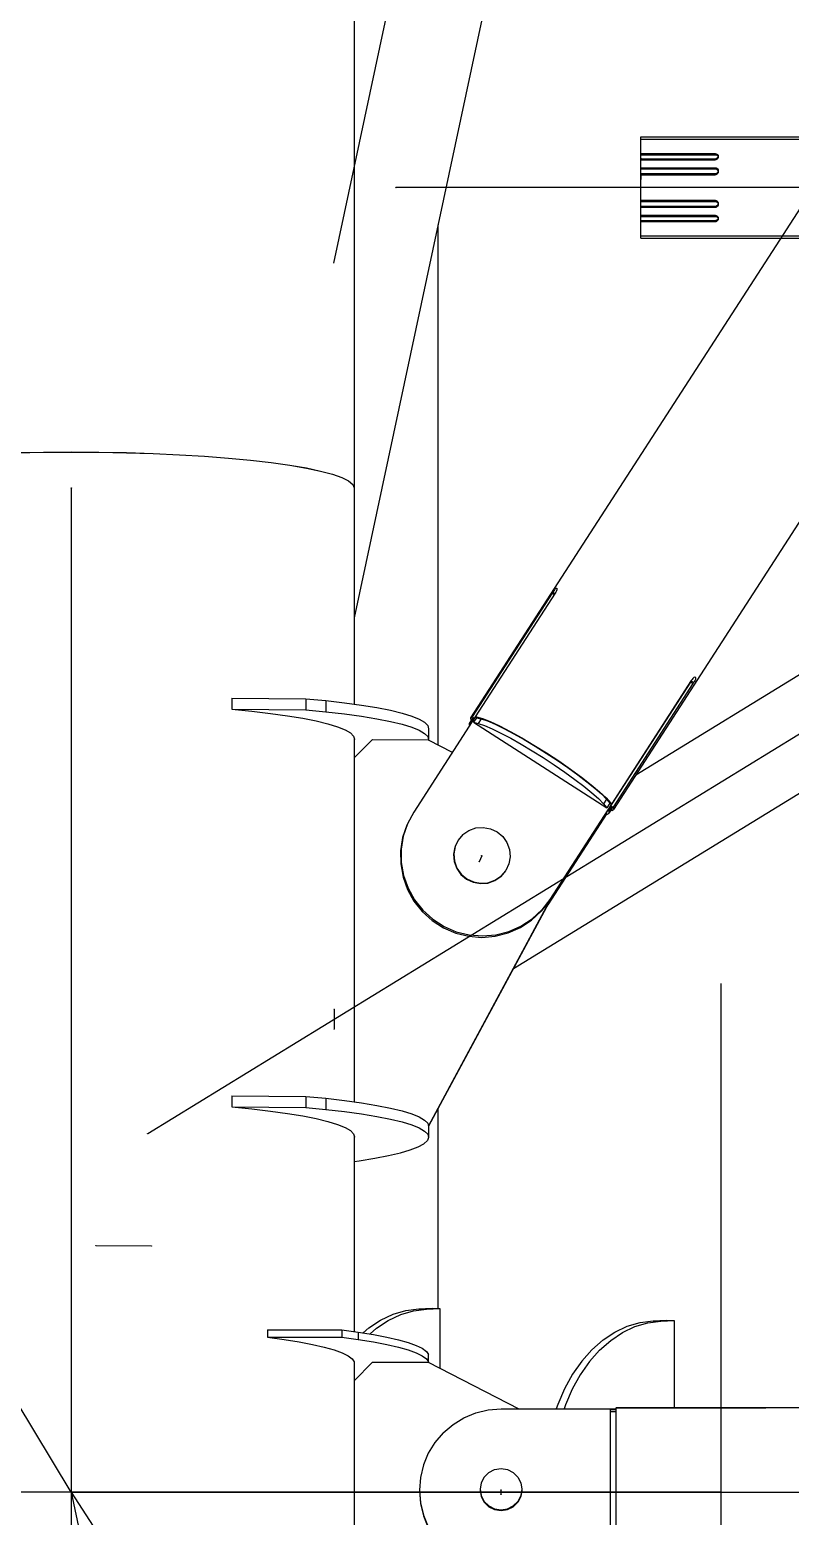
# Model space of a CAD drawing. Header units: millimetres. Extents: x 150209.93 to 150215.05, y 136675.65 to 136679.93.
# Drawn here: x 150213.5062 to 150213.5472, y 136678.7776 to 136678.8577 of the extents above; entities that cross this region are included whole.
import ezdxf

# ---------------------------------------------------------------- set-up
doc = ezdxf.new("R2010")
doc.units = ezdxf.units.MM
doc.header["$LTSCALE"] = 0.25
for name, pattern in [('CENTER', [50.8, 31.75, -6.35, 6.35, -6.35]), ('XKITLINE00', [0]), ('XKITLINE02', [4, 2, -2]), ('XKITLINE03', [6, 3, -1, 1, -1])]:
    doc.linetypes.add(name, pattern=pattern)

# ---------------------------------------------------------------- blocks, each defined once
blk = doc.blocks.new('çatıı')
at = {"color": 8, "linetype": 'CENTER'}
for p, q in [((22900, 17654.86), (22900, 16010.75)), ((22900, 15740.27), (21825, 17519.98)), ((23075, 16877.2), (23075, 15209.12)), ((23075, 16560.27), (22900, 15740.27)), ((23430, 16560.27), (22900, 15740.27)), ((22920.61, 15836.85), (23352.8, 16101.99)), ((22900, 16010.75), (22900, 14354.32)), ((23010.6, 15911.71), (23009.93, 15910.06)), ((22970.84, 15870.29), (22970.84, 15865.05)), ((22921.6, 15806.57), (22906.7, 15806.65)), ((22900, 15740.27), (20275, 15740.27)), ((23075, 15740.27), (22317.5, 15740.27)), ((22900, 15740.27), (22317.5, 15740.27)), ((22900, 15740.27), (23075, 14920.27)), ((22900, 15740.27), (23430, 14920.27)), ((22900, 15740.27), (23430, 15740.27)), ((23015.8, 15739.7), (23015.8, 15740.85))]:
    blk.add_line(p, q, dxfattribs=at)
at = {"color": 8, "linetype": 'XKITLINE00'}
for p, q in [((22976.2, 16524.48), (22976.2, 16010.75)), ((23283.76, 16376.1), (23007.61, 15948.85)), ((23322.21, 16351.44), (23046.06, 15924.18)), ((23010.86, 16138.22), (22976.2, 15975.77)), ((22998.8, 16081.67), (22998.8, 15941.53)), ((23019.16, 15881.32), (23307.03, 16057.92)), ((23052.08, 15933.49), (23221.96, 16037.71)), ((22892.53, 16020.41), (22900, 16020.45)), ((22892.53, 16020.4), (22900, 16020.44)), ((22900, 16020.45), (22907.46, 16020.41)), ((22900, 16020.44), (22907.46, 16020.4)), ((22885.13, 16020.27), (22892.53, 16020.41)), ((22885.13, 16020.26), (22892.53, 16020.4)), ((22907.46, 16020.41), (22914.86, 16020.27)), ((22907.46, 16020.4), (22914.86, 16020.26)), ((22914.86, 16020.27), (22922.12, 16020.04)), ((22914.86, 16020.26), (22922.12, 16020.02)), ((22922.12, 16020.04), (22929.16, 16019.71)), ((22922.12, 16020.02), (22929.16, 16019.7)), ((22929.16, 16019.71), (22935.92, 16019.31)), ((22929.16, 16019.7), (22935.92, 16019.3)), ((22935.92, 16019.31), (22942.33, 16018.82)), ((22935.92, 16019.3), (22942.33, 16018.81)), ((22942.33, 16018.82), (22948.34, 16018.25)), ((22942.33, 16018.81), (22948.34, 16018.24)), ((22948.34, 16018.25), (22953.88, 16017.61)), ((22948.34, 16018.24), (22953.88, 16017.6)), ((22953.88, 16017.61), (22958.9, 16016.9)), ((22953.88, 16017.6), (22958.9, 16016.9)), ((22958.9, 16016.9), (22963.35, 16016.14)), ((22958.9, 16016.9), (22963.35, 16016.13)), ((22963.35, 16016.14), (22967.2, 16015.32)), ((22963.35, 16016.13), (22967.2, 16015.32)), ((22967.2, 16015.32), (22970.39, 16014.46)), ((22967.2, 16015.32), (22970.39, 16014.46)), ((22970.39, 16014.46), (22972.91, 16013.56)), ((22970.39, 16014.46), (22972.91, 16013.56)), ((22972.91, 16013.56), (22974.73, 16012.64)), ((22974.73, 16012.64), (22975.83, 16011.7)), ((22974.73, 16012.64), (22975.83, 16011.7)), ((22975.83, 16011.7), (22976.2, 16010.75)), ((22975.83, 16011.7), (22976.2, 16010.75)), ((22976.2, 16010.75), (22976.2, 15952.54)), ((23029.55, 15982.41), (23008.03, 15949.12)), ((23030.35, 15982.41), (23008.83, 15949.12)), ((23029.76, 15982.73), (23029.55, 15982.41)), ((23029.55, 15982.41), (23030.11, 15982.04)), ((23029.97, 15983.04), (23029.76, 15982.73)), ((23029.76, 15982.73), (23030.32, 15982.37)), ((23030.17, 15983.32), (23029.97, 15983.04)), ((23030.27, 15983.46), (23030.17, 15983.32)), ((23030.27, 15983.46), (23030.36, 15983.55)), ((23030.54, 15982.73), (23030.35, 15982.41)), ((23030.36, 15983.55), (23030.55, 15983.69)), ((23030.69, 15983.03), (23030.54, 15982.73)), ((23030.55, 15983.69), (23030.7, 15983.76)), ((23030.8, 15983.3), (23030.69, 15983.03)), ((23030.7, 15983.76), (23030.81, 15983.75)), ((23030.86, 15983.51), (23030.8, 15983.3)), ((23030.81, 15983.75), (23030.86, 15983.67)), ((23030.86, 15983.67), (23030.86, 15983.51)), ((23066.87, 15958.48), (23028.79, 15899.56)), ((23066.96, 15958.71), (23045.45, 15925.42)), ((23067.03, 15958.88), (23045.51, 15925.59)), ((23067.5, 15958.06), (23045.98, 15924.78)), ((23066.96, 15958.71), (23066.87, 15958.48)), ((23066.87, 15958.47), (23067.5, 15958.06)), ((23066.94, 15958.74), (23066.96, 15958.71)), ((23067, 15958.84), (23067.71, 15958.39)), ((23067.24, 15959.18), (23067.03, 15958.88)), ((23067.46, 15959.45), (23067.24, 15959.18)), ((23067.46, 15959.45), (23067.67, 15959.65)), ((23067.71, 15958.39), (23067.5, 15958.06)), ((23067.67, 15959.65), (23067.86, 15959.79)), ((23067.9, 15958.71), (23067.71, 15958.39)), ((23067.86, 15959.79), (23068.01, 15959.84)), ((23068.06, 15959.02), (23067.9, 15958.71)), ((23068.01, 15959.84), (23068.13, 15959.82)), ((23068.14, 15959.17), (23068.06, 15959.02)), ((23068.13, 15959.82), (23068.2, 15959.71)), ((23068.17, 15959.29), (23068.14, 15959.17)), ((23068.21, 15959.53), (23068.17, 15959.29)), ((23068.2, 15959.71), (23068.21, 15959.53)), ((22943.24, 15954.12), (22943.24, 15951.14)), ((22943.24, 15954.12), (22963.21, 15953.99)), ((22963.21, 15953.99), (22963.21, 15951.01)), ((22963.21, 15953.99), (22968.61, 15953.47)), ((22968.61, 15953.47), (22968.61, 15950.5)), ((22968.61, 15953.47), (22973.63, 15952.89)), ((22973.63, 15952.89), (22978.22, 15952.26)), ((22943.24, 15951.14), (22948.64, 15950.63)), ((22943.24, 15951.14), (22963.21, 15951.01)), ((22948.64, 15950.63), (22953.65, 15950.05)), ((22953.65, 15950.05), (22958.25, 15949.42)), ((22958.25, 15949.42), (22962.38, 15948.74)), ((22962.38, 15948.74), (22966.03, 15948.01)), ((22963.21, 15951.01), (22968.61, 15950.5)), ((22968.61, 15950.5), (22973.63, 15949.92)), ((22973.63, 15949.92), (22978.22, 15949.29)), ((22978.22, 15952.26), (22982.36, 15951.58)), ((22978.22, 15949.29), (22982.36, 15948.61)), ((22982.36, 15951.58), (22986, 15950.86)), ((22982.36, 15948.61), (22986, 15947.88)), ((22986, 15950.86), (22989.13, 15950.09)), ((22989.13, 15950.09), (22991.72, 15949.3)), ((22991.72, 15949.3), (22993.74, 15948.48)), ((23008.82, 15949.11), (22992.26, 15923.47)), ((22993.74, 15948.48), (22995.18, 15947.64)), ((23008.03, 15948.58), (23007.22, 15947.33)), ((23008.17, 15948.76), (23007.36, 15947.51)), ((23007.61, 15948.85), (23008.03, 15949.12)), ((23008.42, 15948.87), (23007.61, 15947.62)), ((23007.61, 15948.85), (23007.68, 15948.25)), ((23008.03, 15949.12), (23008.6, 15948.76)), ((23008.17, 15948.76), (23008.03, 15948.58)), ((23008.17, 15948.76), (23008.42, 15948.87)), ((23009.2, 15948.88), (23008.4, 15947.63)), ((23008.42, 15948.87), (23008.6, 15948.76)), ((23008.82, 15949.11), (23009.2, 15948.87)), ((23008.83, 15949.12), (23009.2, 15948.88)), ((23008.83, 15949.12), (23009.17, 15949.1)), ((23008.87, 15949.12), (23008.85, 15949.09)), ((23009.17, 15949.1), (23010.77, 15948.65)), ((23009.2, 15948.88), (23010.48, 15948.59)), ((23010.48, 15948.59), (23009.67, 15947.34)), ((23010.48, 15948.59), (23012.16, 15947.99)), ((23010.77, 15948.65), (23012.86, 15947.83)), ((22966.03, 15948.01), (22969.16, 15947.25)), ((22969.16, 15947.25), (22971.74, 15946.45)), ((22971.74, 15946.45), (22973.76, 15945.63)), ((22973.76, 15945.63), (22975.21, 15944.79)), ((22975.21, 15944.79), (22976.06, 15943.94)), ((22986, 15947.88), (22989.13, 15947.12)), ((22989.13, 15947.12), (22991.72, 15946.32)), ((22991.72, 15946.32), (22993.74, 15945.5)), ((22993.74, 15945.5), (22995.18, 15944.66)), ((22995.18, 15947.64), (22996.03, 15946.78)), ((22995.18, 15944.66), (22996.03, 15943.81)), ((22996.03, 15946.78), (22996.28, 15945.92)), ((22996.28, 15945.92), (22996.28, 15942.95)), ((23007.22, 15947.33), (23007.19, 15947.08)), ((23007.19, 15947.08), (23007.27, 15946.76)), ((23007.36, 15947.51), (23007.22, 15947.33)), ((23007.27, 15946.76), (23007.29, 15946.74)), ((23007.36, 15947.51), (23007.61, 15947.62)), ((23007.61, 15947.62), (23007.79, 15947.51)), ((23007.68, 15948.25), (23007.78, 15948.19)), ((23008.4, 15947.63), (23009.67, 15947.34)), ((23008.4, 15947.63), (23044.33, 15924.58)), ((23009.67, 15947.34), (23011.36, 15946.75)), ((23011.36, 15946.75), (23013.41, 15945.86)), ((23012.16, 15947.99), (23014.22, 15947.11)), ((23012.86, 15947.83), (23015.37, 15946.67)), ((23013.41, 15945.86), (23015.78, 15944.71)), ((23014.22, 15947.11), (23016.59, 15945.96)), ((23015.37, 15946.67), (23018.23, 15945.2)), ((23015.78, 15944.71), (23018.42, 15943.32)), ((23016.59, 15945.96), (23019.22, 15944.57)), ((23018.23, 15945.2), (23021.36, 15943.46)), ((23019.22, 15944.57), (23022.04, 15942.98)), ((22976.06, 15943.94), (22976.31, 15943.08)), ((22976.2, 15943.47), (22976.2, 15845.42)), ((22976.31, 15943.08), (22976.2, 15942.79)), ((22976.2, 15938.1), (22981.16, 15943)), ((22981.16, 15943), (22996.14, 15942.9)), ((22996.03, 15943.81), (22996.28, 15942.95)), ((22996.14, 15942.9), (23002.65, 15939.55)), ((22996.28, 15942.95), (22996.24, 15942.85)), ((23018.42, 15943.32), (23021.24, 15941.73)), ((23021.24, 15941.73), (23024.18, 15939.98)), ((23021.36, 15943.46), (23024.65, 15941.52)), ((23022.04, 15942.98), (23024.99, 15941.23)), ((23024.65, 15941.52), (23028, 15939.42)), ((23024.99, 15941.23), (23027.98, 15939.36)), ((23024.18, 15939.98), (23027.17, 15938.11)), ((23027.17, 15938.11), (23030.13, 15936.16)), ((23027.98, 15939.36), (23030.94, 15937.41)), ((23028, 15939.42), (23031.32, 15937.23)), ((23030.94, 15937.41), (23033.8, 15935.44)), ((23031.32, 15937.23), (23034.51, 15935.03)), ((23030.13, 15936.16), (23032.99, 15934.2)), ((23032.99, 15934.2), (23035.67, 15932.26)), ((23033.8, 15935.44), (23036.48, 15933.5)), ((23034.51, 15935.03), (23037.46, 15932.86)), ((23036.48, 15933.5), (23038.92, 15931.64)), ((23037.46, 15932.86), (23040.09, 15930.81)), ((23035.67, 15932.26), (23038.11, 15930.39)), ((23038.11, 15930.39), (23040.25, 15928.65)), ((23038.92, 15931.64), (23041.05, 15929.9)), ((23040.09, 15930.81), (23042.31, 15928.93)), ((23040.25, 15928.65), (23042.02, 15927.08)), ((23041.05, 15929.9), (23042.83, 15928.33)), ((23042.31, 15928.93), (23044.07, 15927.29)), ((23045.51, 15925.58), (23028.94, 15899.94)), ((23042.02, 15927.08), (23043.4, 15925.71)), ((23042.83, 15928.33), (23044.2, 15926.96)), ((23044.2, 15926.96), (23043.4, 15925.71)), ((23043.4, 15925.71), (23044.33, 15924.58)), ((23044.07, 15927.29), (23045.3, 15925.92)), ((23044.2, 15926.96), (23045.14, 15925.83)), ((23045.14, 15925.83), (23044.33, 15924.58)), ((23045.59, 15925.03), (23044.79, 15923.78)), ((23045.64, 15924.45), (23044.83, 15923.2)), ((23045.67, 15924.7), (23044.87, 15923.46)), ((23045.13, 15925.82), (23045.51, 15925.58)), ((23045.14, 15925.83), (23045.51, 15925.59)), ((23045.3, 15925.92), (23045.51, 15925.59)), ((23045.35, 15925.18), (23045.98, 15924.78)), ((23045.35, 15925.18), (23045.59, 15925.03)), ((23045.51, 15925.58), (23045.45, 15925.42)), ((23045.59, 15925.03), (23045.67, 15924.7)), ((23045.67, 15924.7), (23045.64, 15924.45)), ((23045.98, 15924.78), (23046.06, 15924.18)), ((22990.58, 15920.33), (22989.44, 15916.95)), ((22990.58, 15920.33), (22990.42, 15919.95)), ((22992.26, 15923.47), (22990.58, 15920.33)), ((23044.26, 15923.03), (23028.38, 15898.45)), ((23044.2, 15923.07), (23028.9, 15899.39)), ((23044.05, 15923.17), (23044.44, 15922.91)), ((23044.44, 15922.91), (23044.69, 15923.02)), ((23044.54, 15923.93), (23044.79, 15923.78)), ((23044.83, 15923.2), (23044.69, 15923.02)), ((23044.79, 15923.78), (23044.87, 15923.46)), ((23044.87, 15923.46), (23044.83, 15923.2)), ((23045.39, 15924.07), (23045.64, 15923.91)), ((23045.64, 15923.91), (23046.06, 15924.18)), ((22989.29, 15916.57), (22988.73, 15913.04)), ((22989.44, 15916.95), (22988.89, 15913.42)), ((22990.42, 15919.95), (22989.29, 15916.57)), ((22990.49, 15920.08), (22990.42, 15919.95)), ((23005.52, 15917.41), (23004.25, 15915.91)), ((23005.52, 15917.41), (23007.15, 15918.53)), ((23007.15, 15918.53), (23009.01, 15919.18)), ((23009.01, 15919.18), (23010.98, 15919.34)), ((23010.98, 15919.34), (23012.93, 15918.98)), ((23012.93, 15918.98), (23014.73, 15918.14)), ((23014.73, 15918.14), (23016.24, 15916.86)), ((23016.24, 15916.86), (23017.38, 15915.24)), ((22988.73, 15913.04), (22988.77, 15909.47)), ((22988.89, 15913.42), (22988.92, 15909.85)), ((23003.36, 15914.03), (23003.02, 15912.1)), ((23003.41, 15914.14), (23003.06, 15912.2)), ((23003.41, 15914.14), (23003.36, 15914.03)), ((23004.25, 15915.91), (23003.41, 15914.14)), ((23017.38, 15915.24), (23018.05, 15913.38)), ((23018.05, 15913.38), (23018.22, 15911.42)), ((22988.77, 15909.47), (22989.39, 15905.95)), ((22988.92, 15909.85), (22989.55, 15906.33)), ((23003.02, 15912.1), (23003.19, 15910.14)), ((23003.06, 15912.2), (23003.23, 15910.24)), ((23003.19, 15910.14), (23003.86, 15908.28)), ((23003.23, 15910.24), (23003.9, 15908.38)), ((23003.9, 15908.38), (23005.04, 15906.76)), ((23017.88, 15909.49), (23017.04, 15907.71)), ((23018.22, 15911.42), (23017.88, 15909.49)), ((22989.39, 15905.95), (22990.6, 15902.58)), ((22989.55, 15906.33), (22990.75, 15902.96)), ((23003.86, 15908.28), (23005, 15906.66)), ((23005, 15906.66), (23006.51, 15905.38)), ((23005.04, 15906.76), (23006.55, 15905.49)), ((23006.55, 15905.49), (23006.51, 15905.38)), ((23006.51, 15905.38), (23008.31, 15904.54)), ((23006.55, 15905.49), (23008.35, 15904.64)), ((23008.31, 15904.54), (23010.26, 15904.18)), ((23008.35, 15904.64), (23010.3, 15904.28)), ((23010.26, 15904.18), (23012.23, 15904.34)), ((23010.3, 15904.28), (23012.27, 15904.44)), ((23012.23, 15904.34), (23014.09, 15904.99)), ((23012.27, 15904.44), (23014.13, 15905.1)), ((23014.09, 15904.99), (23015.72, 15906.11)), ((23014.13, 15905.1), (23015.76, 15906.21)), ((23016.99, 15907.61), (23015.72, 15906.11)), ((23017.04, 15907.71), (23015.76, 15906.21)), ((23017.04, 15907.71), (23016.99, 15907.61)), ((22990.6, 15902.58), (22992.34, 15899.44)), ((22990.75, 15902.96), (22992.49, 15899.82)), ((23029.58, 15900.79), (23029.33, 15900.21)), ((23029.53, 15900.7), (23029.33, 15900.21)), ((22992.34, 15899.44), (22994.58, 15896.63)), ((22992.49, 15899.82), (22994.73, 15897.01)), ((22994.58, 15896.63), (22997.25, 15894.22)), ((22994.73, 15897.01), (22997.4, 15894.6)), ((23029.23, 15900.22), (22996.24, 15838.94)), ((23029.33, 15900.21), (22996.28, 15838.83)), ((23023.99, 15894.31), (23026.61, 15896.74)), ((23024.14, 15894.69), (23026.76, 15897.12)), ((23028.79, 15899.56), (23026.61, 15896.74)), ((23026.76, 15897.12), (23026.61, 15896.74)), ((23028.94, 15899.94), (23026.76, 15897.12)), ((23028.94, 15899.94), (23028.79, 15899.56)), ((22997.25, 15894.22), (23000.27, 15892.28)), ((22997.4, 15894.6), (23000.43, 15892.66)), ((23000.43, 15892.66), (23003.74, 15891.23)), ((23017.72, 15890.9), (23021, 15892.35)), ((23017.87, 15891.28), (23021.15, 15892.73)), ((23021, 15892.35), (23023.99, 15894.31)), ((23021.15, 15892.73), (23024.14, 15894.69)), ((23000.27, 15892.28), (23003.58, 15890.85)), ((23003.58, 15890.85), (23007.08, 15889.99)), ((23003.74, 15891.23), (23007.23, 15890.37)), ((23007.08, 15889.99), (23010.66, 15889.7)), ((23007.23, 15890.37), (23010.82, 15890.09)), ((23010.66, 15889.7), (23014.24, 15890.01)), ((23010.82, 15890.09), (23014.4, 15890.39)), ((23014.24, 15890.01), (23017.72, 15890.9)), ((23014.4, 15890.39), (23017.87, 15891.28)), ((22943.24, 15847), (22943.24, 15844.02)), ((22943.24, 15847), (22963.21, 15846.87)), ((22963.21, 15846.87), (22963.21, 15843.89)), ((22963.21, 15846.87), (22968.61, 15846.35)), ((22968.61, 15846.35), (22968.61, 15843.37)), ((22968.61, 15846.35), (22973.63, 15845.77)), ((22973.63, 15845.77), (22978.22, 15845.14)), ((22978.22, 15845.14), (22982.36, 15844.46)), ((22982.36, 15844.46), (22986, 15843.73)), ((22943.24, 15844.02), (22948.64, 15843.5)), ((22943.24, 15844.02), (22963.21, 15843.89)), ((22948.64, 15843.5), (22953.65, 15842.93)), ((22953.65, 15842.93), (22958.25, 15842.3)), ((22958.25, 15842.3), (22962.38, 15841.61)), ((22962.38, 15841.61), (22966.03, 15840.89)), ((22963.21, 15843.89), (22968.61, 15843.37)), ((22966.03, 15840.89), (22969.16, 15840.13)), ((22968.61, 15843.37), (22973.63, 15842.8)), ((22973.63, 15842.8), (22978.22, 15842.16)), ((22978.22, 15842.16), (22982.36, 15841.48)), ((22982.36, 15841.48), (22986, 15840.76)), ((22986, 15843.73), (22989.13, 15842.97)), ((22986, 15840.76), (22989.13, 15840)), ((22989.13, 15842.97), (22991.72, 15842.18)), ((22991.72, 15842.18), (22993.74, 15841.36)), ((22993.74, 15841.36), (22995.18, 15840.51)), ((22995.18, 15840.51), (22996.03, 15839.66)), ((22998.8, 15843.5), (22998.8, 15789.78)), ((22969.16, 15840.13), (22971.74, 15839.33)), ((22971.74, 15839.33), (22973.76, 15838.51)), ((22973.76, 15838.51), (22975.21, 15837.67)), ((22975.21, 15837.67), (22976.06, 15836.82)), ((22976.06, 15836.82), (22976.31, 15835.96)), ((22976.2, 15836.34), (22976.2, 15783.53)), ((22989.13, 15840), (22991.72, 15839.2)), ((22991.72, 15839.2), (22993.74, 15838.38)), ((22993.74, 15838.38), (22995.18, 15837.54)), ((22995.18, 15837.54), (22996.03, 15836.69)), ((22996.03, 15839.66), (22996.28, 15838.8)), ((22996.03, 15836.69), (22996.28, 15835.83)), ((22996.28, 15838.8), (22996.28, 15835.83)), ((22976.31, 15835.96), (22976.2, 15835.67)), ((22988.68, 15831.67), (22991.35, 15832.46)), ((22991.35, 15832.46), (22993.46, 15833.28)), ((22993.46, 15833.28), (22994.99, 15834.11)), ((22994.99, 15834.11), (22995.94, 15834.97)), ((22996.28, 15835.83), (22995.94, 15834.97)), ((22976.2, 15829.34), (22977.54, 15829.52)), ((22977.54, 15829.52), (22981.75, 15830.19)), ((22981.75, 15830.19), (22985.47, 15830.91)), ((22985.47, 15830.91), (22988.68, 15831.67)), ((22983.35, 15786.63), (22986.69, 15788.21)), ((22986.69, 15788.21), (22990.13, 15789.24)), ((22988.76, 15788.11), (22992.2, 15789.14)), ((22990.13, 15789.24), (22993.63, 15789.69)), ((22992.2, 15789.14), (22995.7, 15789.59)), ((22993.63, 15789.69), (22997.25, 15789.86)), ((22993.63, 15789.69), (22995.7, 15789.59)), ((22995.7, 15789.59), (22999.32, 15789.75)), ((22997.25, 15789.86), (22999.32, 15789.75)), ((22999.32, 15789.75), (22999.32, 15773.63)), ((22978.65, 15783.17), (22980.16, 15784.5)), ((22980.16, 15784.5), (22983.35, 15786.63)), ((22980.5, 15782.88), (22982.22, 15784.4)), ((22982.22, 15784.4), (22985.42, 15786.52)), ((22985.42, 15786.52), (22988.76, 15788.11)), ((23046.46, 15783.39), (23049.81, 15784.98)), ((23048.53, 15783.29), (23051.87, 15784.88)), ((23049.81, 15784.98), (23053.25, 15786.01)), ((23051.87, 15784.88), (23055.32, 15785.9)), ((23053.25, 15786.01), (23056.74, 15786.46)), ((23055.32, 15785.9), (23058.81, 15786.36)), ((23056.74, 15786.46), (23060.37, 15786.63)), ((23056.74, 15786.46), (23058.81, 15786.36)), ((23058.81, 15786.36), (23062.43, 15786.52)), ((23060.37, 15786.63), (23062.43, 15786.52)), ((23062.43, 15786.52), (23062.43, 15763.04)), ((22952.88, 15783.97), (22972.88, 15783.97)), ((22952.88, 15783.97), (22952.88, 15781.99)), ((22952.88, 15781.99), (22957.34, 15781.39)), ((22952.88, 15781.99), (22972.88, 15781.99)), ((22957.34, 15781.39), (22961.4, 15780.75)), ((22961.4, 15780.75), (22965.01, 15780.07)), ((22972.88, 15783.97), (22977.34, 15783.38)), ((22972.88, 15783.97), (22972.88, 15781.99)), ((22972.88, 15781.99), (22977.34, 15781.39)), ((22977.34, 15783.38), (22981.4, 15782.74)), ((22977.34, 15783.38), (22977.34, 15781.39)), ((22977.34, 15781.39), (22981.4, 15780.75)), ((22981.4, 15782.74), (22985.01, 15782.06)), ((22981.4, 15780.75), (22985.01, 15780.07)), ((22985.01, 15782.06), (22988.16, 15781.34)), ((22988.16, 15781.34), (22990.81, 15780.59)), ((22990.81, 15780.59), (22992.96, 15779.81)), ((23040.28, 15778.64), (23043.27, 15781.27)), ((23042.34, 15778.53), (23045.34, 15781.16)), ((23043.27, 15781.27), (23046.46, 15783.39)), ((23045.34, 15781.16), (23048.53, 15783.29)), ((22965.01, 15780.07), (22968.16, 15779.35)), ((22968.16, 15779.35), (22970.81, 15778.6)), ((22970.81, 15778.6), (22972.96, 15777.83)), ((22972.96, 15777.83), (22974.59, 15777.03)), ((22974.59, 15777.03), (22975.68, 15776.22)), ((22975.68, 15776.22), (22976.23, 15775.4)), ((22985.01, 15780.07), (22988.16, 15779.35)), ((22988.16, 15779.35), (22990.81, 15778.6)), ((22990.81, 15778.6), (22992.96, 15777.83)), ((22992.96, 15779.81), (22994.59, 15779.02)), ((22992.96, 15777.83), (22994.59, 15777.03)), ((22994.59, 15779.02), (22995.68, 15778.2)), ((22994.59, 15777.03), (22995.68, 15776.22)), ((22995.68, 15778.2), (22996.23, 15777.39)), ((22995.68, 15776.22), (22996.23, 15775.4)), ((22996.23, 15775.23), (22996.23, 15777.39)), ((23040.28, 15778.64), (23037.52, 15775.53)), ((23042.34, 15778.53), (23039.59, 15775.43)), ((22976.2, 15775.45), (22976.2, 15770.29)), ((22976.2, 15770.29), (22981.2, 15775.24)), ((22976.23, 15774.58), (22976.2, 15774.53)), ((22976.23, 15775.4), (22976.23, 15774.58)), ((22981.2, 15775.24), (22996.2, 15775.24)), ((22996.2, 15775.24), (23020.56, 15762.67)), ((23037.52, 15775.53), (23035.05, 15772.01)), ((23039.59, 15775.43), (23037.11, 15771.91)), ((22976.2, 15770.29), (22976.2, 15712.12)), ((23035.05, 15772.01), (23032.89, 15768.11)), ((23037.11, 15771.91), (23034.95, 15768.01)), ((23032.89, 15768.11), (23031.08, 15763.9)), ((23034.95, 15768.01), (23033.14, 15763.8)), ((23002.86, 15758.5), (23005.81, 15760.29)), ((23005.81, 15760.29), (23009, 15761.6)), ((23009, 15761.6), (23012.35, 15762.4)), ((23012.35, 15762.4), (23015.8, 15762.67)), ((23015.8, 15762.67), (23046.8, 15762.67)), ((23031.08, 15763.9), (23030.68, 15762.67)), ((23033.14, 15763.8), (23032.78, 15762.67)), ((23045.3, 15722.56), (23045.3, 15762.55)), ((23045.3, 15762.55), (23046.8, 15762.55)), ((23045.3, 15761.98), (23046.8, 15761.98)), ((23046.8, 15763.04), (23046.8, 15763.01)), ((23046.8, 15763.04), (23086.8, 15763.04)), ((23046.8, 15718.71), (23046.8, 15763.01)), ((23046.8, 15763.01), (23086.8, 15763.01)), ((23086.8, 15763.04), (23086.8, 15763.01)), ((23086.8, 15763.04), (23087.11, 15763.04)), ((23086.8, 15763.01), (23087.11, 15763.02)), ((23087.11, 15763.04), (23087.39, 15763.04)), ((23087.11, 15763.02), (23087.39, 15763.04)), ((23087.39, 15763.04), (23087.63, 15763.06)), ((23087.63, 15763.06), (23087.8, 15763.1)), ((23087.8, 15763.1), (23242.19, 15763.1)), ((23000.24, 15756.28), (22998, 15753.67)), ((23000.24, 15756.28), (23002.86, 15758.5)), ((22998, 15753.67), (22996.19, 15750.75)), ((22996.19, 15750.75), (22994.87, 15747.59)), ((22994.07, 15744.26), (22993.8, 15740.85)), ((22994.87, 15747.59), (22994.07, 15744.26)), ((23011.26, 15744.32), (23010.47, 15742.77)), ((23011.26, 15744.32), (23012.5, 15745.54)), ((23012.5, 15745.54), (23014.06, 15746.33)), ((23014.06, 15746.33), (23015.8, 15746.61)), ((23015.8, 15746.61), (23017.53, 15746.33)), ((23017.53, 15746.33), (23019.09, 15745.54)), ((23019.09, 15745.54), (23020.33, 15744.32)), ((23020.33, 15744.32), (23021.12, 15742.77)), ((22993.8, 15740.85), (22993.8, 15740.59)), ((22993.8, 15740.85), (22994.07, 15737.43)), ((22993.81, 15740.72), (22993.8, 15740.59)), ((22993.8, 15740.59), (22994.07, 15737.18)), ((23010.47, 15742.77), (23010.2, 15741.05)), ((23010.2, 15741.05), (23010.47, 15739.33)), ((23010.2, 15740.95), (23010.47, 15739.23)), ((23010.2, 15740.95), (23010.47, 15739.23)), ((23010.2, 15740.85), (23010.47, 15739.13)), ((23021.12, 15742.77), (23021.4, 15741.05)), ((23021.4, 15741.05), (23021.12, 15739.33)), ((23021.4, 15740.95), (23021.12, 15739.23)), ((23021.4, 15740.95), (23021.12, 15739.23)), ((23021.4, 15740.85), (23021.12, 15739.13)), ((22994.07, 15737.43), (22994.87, 15734.1)), ((22994.07, 15737.18), (22994.87, 15733.85)), ((23010.47, 15739.33), (23011.26, 15737.79)), ((23010.47, 15739.23), (23011.26, 15737.68)), ((23010.47, 15739.23), (23011.26, 15737.68)), ((23010.47, 15739.13), (23011.26, 15737.58)), ((23011.26, 15737.79), (23012.5, 15736.56)), ((23011.26, 15737.68), (23012.5, 15736.46)), ((23011.26, 15737.68), (23012.5, 15736.46)), ((23011.26, 15737.58), (23012.5, 15736.35)), ((23012.5, 15736.56), (23014.06, 15735.77)), ((23012.5, 15736.46), (23014.06, 15735.67)), ((23012.5, 15736.46), (23014.06, 15735.67)), ((23012.5, 15736.35), (23014.06, 15735.56)), ((23017.53, 15735.77), (23019.09, 15736.56)), ((23017.53, 15735.67), (23019.09, 15736.46)), ((23017.53, 15735.67), (23019.09, 15736.46)), ((23017.53, 15735.56), (23019.09, 15736.35)), ((23019.09, 15736.56), (23020.33, 15737.79)), ((23019.09, 15736.46), (23020.33, 15737.68)), ((23019.09, 15736.46), (23020.33, 15737.68)), ((23019.09, 15736.35), (23020.33, 15737.58)), ((23021.12, 15739.33), (23020.33, 15737.79)), ((23021.12, 15739.23), (23020.33, 15737.68)), ((23021.12, 15739.23), (23020.33, 15737.68)), ((23021.12, 15739.13), (23020.33, 15737.58)), ((22994.87, 15734.1), (22996.19, 15730.94)), ((22994.87, 15733.85), (22996.19, 15730.69)), ((23014.06, 15735.77), (23015.8, 15735.5)), ((23014.06, 15735.67), (23015.8, 15735.39)), ((23014.06, 15735.67), (23015.8, 15735.39)), ((23014.06, 15735.56), (23015.8, 15735.29)), ((23015.8, 15735.5), (23017.53, 15735.77)), ((23015.8, 15735.39), (23017.53, 15735.67)), ((23015.8, 15735.39), (23017.53, 15735.67)), ((23015.8, 15735.29), (23017.53, 15735.56)), ((23015.8, 15735.5), (23015.8, 15735.39)), ((23015.8, 15735.39), (23015.8, 15735.29))]:
    blk.add_line(p, q, dxfattribs=at)
at = {"color": 7, "linetype": 'XKITLINE00'}
for p, q in [((23053.45, 16096.88), (23053.45, 16105.31)), ((23053.45, 16105.31), (23096.3, 16105.31)), ((23053.45, 16087.94), (23053.45, 16096.88)), ((23053.45, 16087.94), (23073.45, 16087.94)), ((23053.45, 16086.65), (23053.45, 16087.94)), ((23053.45, 16086.65), (23073.45, 16086.65)), ((23053.45, 16082.83), (23053.45, 16086.65)), ((23053.45, 16086.35), (23073.45, 16086.35)), ((23073.45, 16087.94), (23073.71, 16087.88)), ((23073.45, 16086.65), (23073.71, 16086.68)), ((23073.45, 16086.65), (23073.45, 16086.35)), ((23073.45, 16086.35), (23073.71, 16086.39)), ((23073.71, 16087.88), (23073.95, 16087.78)), ((23073.71, 16086.68), (23073.95, 16086.8)), ((23073.71, 16086.68), (23073.71, 16086.39)), ((23073.71, 16086.39), (23073.95, 16086.51)), ((23073.95, 16087.78), (23074.14, 16087.61)), ((23073.95, 16086.8), (23074.14, 16086.97)), ((23073.95, 16086.51), (23074.14, 16086.68)), ((23074.14, 16087.61), (23074.26, 16087.39)), ((23074.26, 16087.19), (23074.14, 16086.97)), ((23074.26, 16086.9), (23074.14, 16086.68)), ((23074.26, 16087.39), (23074.3, 16087.14)), ((23074.27, 16087.29), (23074.26, 16087.19)), ((23074.3, 16087.14), (23074.26, 16086.9)), ((23053.45, 16083.91), (23073.45, 16083.91)), ((23053.45, 16082.83), (23073.45, 16082.83)), ((23053.45, 16078.05), (23053.45, 16082.83)), ((23053.45, 16082.52), (23073.45, 16082.52)), ((23073.45, 16083.91), (23073.71, 16083.87)), ((23073.45, 16082.83), (23073.71, 16082.86)), ((23073.45, 16082.83), (23073.45, 16082.52)), ((23073.45, 16082.52), (23073.71, 16082.56)), ((23073.71, 16083.87), (23073.95, 16083.77)), ((23073.71, 16082.86), (23073.95, 16082.94)), ((23073.71, 16082.56), (23073.95, 16082.65)), ((23073.95, 16083.77), (23074.14, 16083.62)), ((23073.95, 16082.94), (23073.98, 16082.97)), ((23073.95, 16082.65), (23074.14, 16082.8)), ((23073.98, 16082.97), (23074.14, 16083.09)), ((23074.14, 16083.62), (23074.26, 16083.43)), ((23074.26, 16083.29), (23074.14, 16083.09)), ((23074.26, 16082.99), (23074.14, 16082.8)), ((23074.26, 16083.43), (23074.3, 16083.21)), ((23074.27, 16083.36), (23074.26, 16083.29)), ((23074.3, 16083.21), (23074.26, 16082.99)), ((23053.45, 16078.05), (23091.12, 16078.05))]:
    blk.add_line(p, q, dxfattribs=at)
at = {"color": 116, "linetype": 'XKITLINE02', "true_color": 0x136734}
for p, q in [((23053.45, 16104.71), (23276.53, 16104.71)), ((23053.45, 16099.56), (23053.45, 16101.84)), ((23053.45, 16100.84), (23073.45, 16100.84)), ((23053.45, 16100.53), (23073.45, 16100.53)), ((23073.45, 16100.84), (23073.45, 16100.53)), ((23073.45, 16100.84), (23073.71, 16100.8)), ((23073.45, 16100.53), (23073.71, 16100.5)), ((23073.71, 16100.8), (23073.95, 16100.71)), ((23073.95, 16100.71), (23074.14, 16100.56)), ((23074.14, 16100.56), (23074.26, 16100.37)), ((23053.45, 16099.56), (23053.45, 16099.21)), ((23053.45, 16099.45), (23073.45, 16099.45)), ((23053.45, 16099.16), (23073.45, 16099.16)), ((23053.45, 16097.01), (23073.45, 16097.01)), ((23053.45, 16096.72), (23073.45, 16096.72)), ((23073.45, 16099.45), (23073.71, 16099.49)), ((23073.45, 16099.45), (23073.45, 16099.16)), ((23073.45, 16099.16), (23073.71, 16099.2)), ((23073.45, 16097.01), (23073.71, 16096.97)), ((23073.45, 16097.01), (23073.45, 16096.72)), ((23073.45, 16096.72), (23073.71, 16096.68)), ((23073.71, 16100.5), (23073.95, 16100.42)), ((23073.71, 16099.49), (23073.95, 16099.59)), ((23073.71, 16099.49), (23073.71, 16099.2)), ((23073.71, 16099.2), (23073.95, 16099.3)), ((23073.71, 16096.97), (23073.95, 16096.86)), ((23073.71, 16096.97), (23073.71, 16096.68)), ((23073.71, 16096.68), (23073.95, 16096.56)), ((23073.95, 16100.42), (23073.98, 16100.4)), ((23073.95, 16099.59), (23074.14, 16099.74)), ((23073.95, 16099.3), (23074.14, 16099.45)), ((23073.95, 16096.86), (23074.14, 16096.68)), ((23073.95, 16096.56), (23074.14, 16096.39)), ((23073.98, 16100.4), (23074.14, 16100.27)), ((23074.14, 16100.27), (23074.26, 16100.07)), ((23074.26, 16099.94), (23074.14, 16099.74)), ((23074.14, 16099.45), (23074.26, 16099.64)), ((23074.14, 16096.68), (23074.26, 16096.46)), ((23074.26, 16100.37), (23074.3, 16100.15)), ((23074.3, 16100.15), (23074.26, 16099.94)), ((23074.26, 16100.07), (23074.3, 16099.86)), ((23074.3, 16099.86), (23074.26, 16099.64)), ((23074.3, 16100.15), (23074.3, 16099.86)), ((23053.45, 16095.42), (23073.45, 16095.42)), ((23053.45, 16095.11), (23053.45, 16093.94)), ((23053.45, 16095.11), (23073.45, 16095.11)), ((23053.45, 16093.94), (23053.45, 16093.84)), ((23073.45, 16095.42), (23073.71, 16095.49)), ((23073.45, 16095.42), (23073.45, 16095.11)), ((23073.45, 16095.11), (23073.71, 16095.16)), ((23073.71, 16095.49), (23073.95, 16095.58)), ((23073.71, 16095.16), (23073.95, 16095.28)), ((23073.95, 16095.58), (23074.14, 16095.75)), ((23073.98, 16095.32), (23073.95, 16095.28)), ((23073.98, 16095.32), (23074.14, 16095.46)), ((23074.14, 16096.39), (23074.26, 16096.17)), ((23074.26, 16095.97), (23074.14, 16095.75)), ((23074.26, 16095.68), (23074.14, 16095.46)), ((23074.26, 16096.46), (23074.3, 16096.22)), ((23074.3, 16096.22), (23074.26, 16095.97)), ((23074.26, 16096.17), (23074.3, 16095.93)), ((23074.3, 16095.93), (23074.26, 16095.68)), ((23074.3, 16096.22), (23074.3, 16095.93)), ((23053.45, 16087.94), (23053.45, 16089.52)), ((23053.45, 16088.25), (23073.45, 16088.25)), ((23053.45, 16086.65), (23053.45, 16086.71)), ((23073.45, 16088.25), (23073.71, 16088.2)), ((23073.45, 16088.25), (23073.45, 16087.94)), ((23073.71, 16088.2), (23073.95, 16088.08)), ((23073.95, 16088.08), (23073.98, 16088.04)), ((23073.98, 16088.04), (23074.14, 16087.9)), ((23074.26, 16087.68), (23074.14, 16087.9)), ((23074.26, 16087.68), (23074.3, 16087.44)), ((23074.3, 16087.44), (23074.27, 16087.29)), ((23074.3, 16087.44), (23074.3, 16087.14)), ((23053.45, 16084.2), (23073.45, 16084.2)), ((23053.45, 16082.83), (23053.45, 16083.91)), ((23073.45, 16084.2), (23073.71, 16084.16)), ((23073.45, 16084.2), (23073.45, 16083.91)), ((23073.71, 16084.16), (23073.95, 16084.06)), ((23073.71, 16084.16), (23073.71, 16083.87)), ((23073.95, 16084.06), (23074.14, 16083.91)), ((23074.14, 16083.91), (23074.26, 16083.72)), ((23074.26, 16083.72), (23074.3, 16083.5)), ((23074.3, 16083.5), (23074.27, 16083.36)), ((23074.3, 16083.5), (23074.3, 16083.21)), ((23053.45, 16078.65), (23276.53, 16078.65)), ((23091.12, 16078.05), (23145.51, 16078.05))]:
    blk.add_line(p, q, dxfattribs=at)
at = {"color": 1, "linetype": 'XKITLINE03'}
blk.add_line((23342.49, 16091.68), (22987.49, 16091.68), dxfattribs=at)
at = {"color": 1, "linetype": 'XKITLINE00'}
blk.add_circle((22987.49, 16091.68), 0.05, dxfattribs=at)
at = {"color": 8, "linetype": 'XKITLINE00'}
for centre in [(22900, 16010.75), (22900, 16010.75), (23009.93, 15910.06), (23010.6, 15911.71), (22970.84, 15870.29), (22970.84, 15865.05), (22920.61, 15836.85), (22906.7, 15806.65), (22921.6, 15806.57), (22900, 15740.27), (22900, 15740.27), (22900, 15740.27), (22900, 15740.27), (22900, 15740.27), (22900, 15740.27), (22900, 15740.27), (22900, 15740.27), (23015.8, 15740.85), (23075, 15740.27), (23015.8, 15739.7)]:
    blk.add_circle(centre, 0.05, dxfattribs=at)

msp = doc.modelspace()

# ---------------------------------------------------------------- block references
at = {"xscale": 0.0002000170049888334, "yscale": 0.0002000170049888334, "zscale": 0.0002000170049888334}
msp.add_blockref('çatıı', (150208.928067, 136675.630592), dxfattribs=at)

doc.saveas('drawing.dxf')
